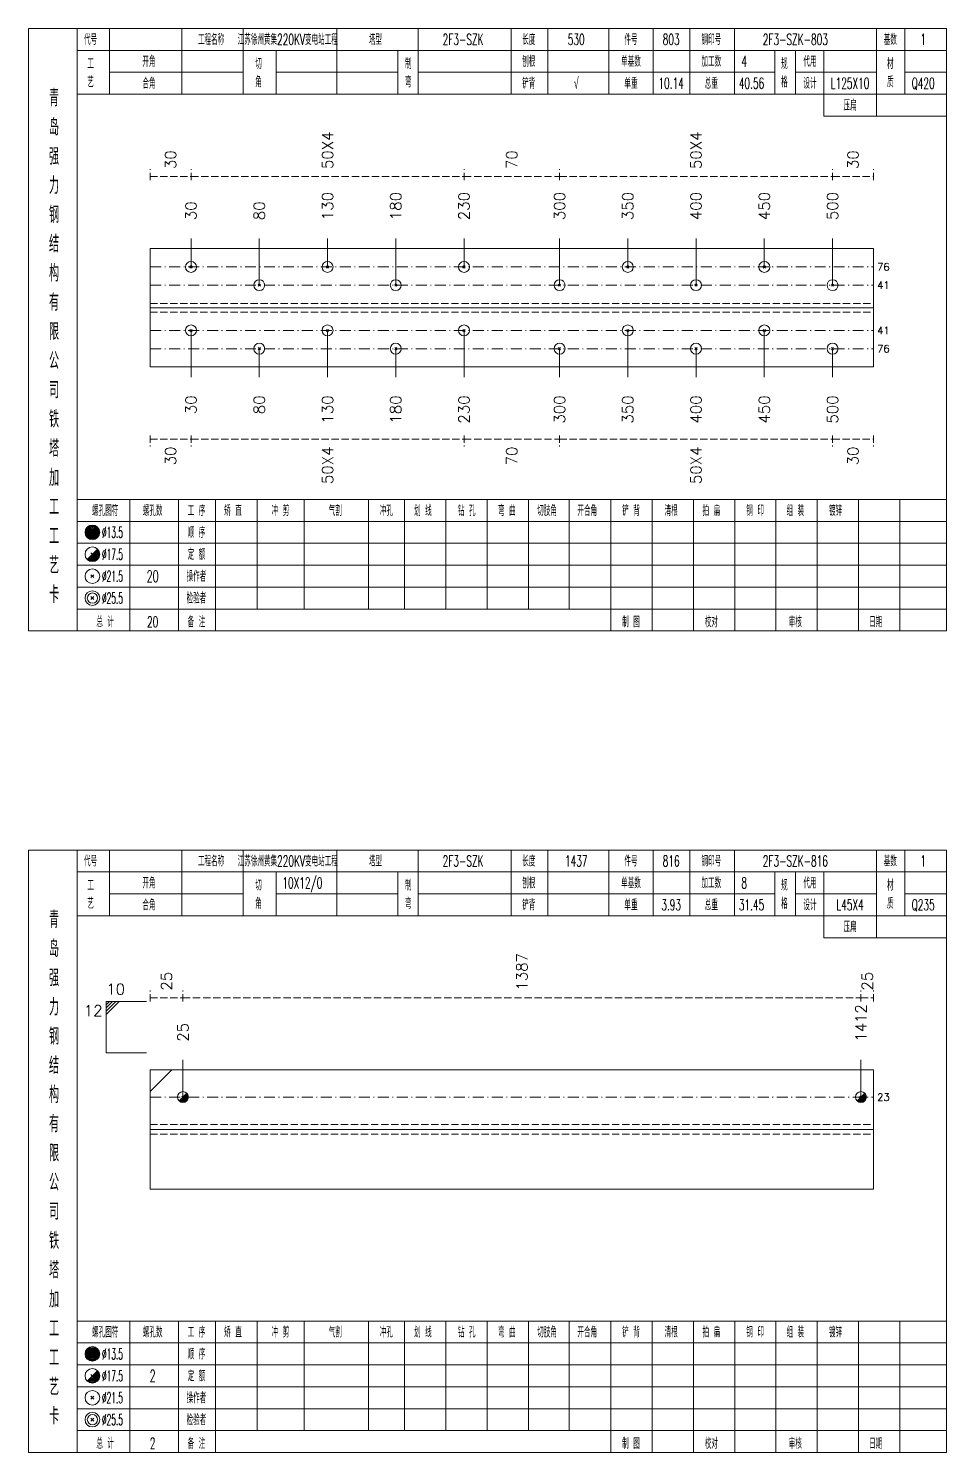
# Model space of a CAD drawing. Extents: x 0 to 4623, y -1159 to 4890.
# Drawn here: x 2491.2 to 2742.6, y 1350 to 1740 of the extents above; entities that cross this region are included whole.
import ezdxf
from ezdxf.enums import TextEntityAlignment as Align

# ---------------------------------------------------------------- set-up
doc = ezdxf.new("R2010")
doc.units = 0
doc.header["$MEASUREMENT"] = 0
doc.linetypes.add('一点画线', pattern=[5.2, 3, -1, 0.2, -1])
doc.linetypes.add('虚线', pattern=[2.75, 2, -0.75])
doc.layers.get('0').update_dxf_attribs({"linetype": 'CONTINUOUS', "lineweight": 25})
for name, color, linetype, lineweight in [('1', 7, 'CONTINUOUS', 25), ('4', 7, 'CONTINUOUS', 25), ('5', 7, 'CONTINUOUS', 25)]:
    doc.layers.add(name, color=color, linetype=linetype, lineweight=lineweight)
doc.styles.get("Standard").update_dxf_attribs({"font": 'simplex.shx', "width": 0.7, "height": 3, "bigfont": 'gbhzfs.shx'})

# ---------------------------------------------------------------- blocks, each defined once
blk = doc.blocks.new('孔17.5')
at = {"layer": '5', "color": 7, "linetype": 'Continuous', "lineweight": 13}
for p, q in [((-0.707, -0.707), (0.707, 0.707)), ((-0.2, 0.2), (0.2, -0.2))]:
    blk.add_line(p, q, dxfattribs=at)
blk.add_circle((0, 0), 1, dxfattribs=at)
for radius in [0.9, 0.8, 0.7, 0.6, 0.5, 0.4, 0.3, 0.2, 0.1]:
    blk.add_arc((0, 0), radius, 225, 45, dxfattribs=at)
blk = doc.blocks.new('孔21.5')
at = {"layer": '5', "color": 7, "linetype": 'Continuous', "lineweight": 13}
for p, q in [((-0.2, -0.2), (0.2, 0.2)), ((-0.2, 0.2), (0.2, -0.2))]:
    blk.add_line(p, q, dxfattribs=at)
blk.add_circle((0, 0), 1, dxfattribs=at)

msp = doc.modelspace()

# ---------------------------------------------------------------- linework, layer by layer
at = {"color": 8, "linetype": '虚线', "lineweight": 9}
for p, q in [((2524.5, 1698.5), (2524.5, 1701.5)), ((2535.713, 1698.5), (2535.713, 1701.5)), ((2535.713, 1698.5), (2535.713, 1701.5)), ((2610.468, 1698.5), (2610.468, 1701.5)), ((2610.468, 1698.5), (2610.468, 1701.5)), ((2636.632, 1698.5), (2636.632, 1701.5)), ((2636.632, 1698.5), (2636.632, 1701.5)), ((2711.387, 1698.5), (2711.387, 1701.5)), ((2711.387, 1698.5), (2711.387, 1701.5)), ((2722.6, 1698.5), (2722.6, 1701.5)), ((2524.5, 1699.5), (2535.713, 1699.5)), ((2535.713, 1699.5), (2610.468, 1699.5)), ((2610.468, 1699.5), (2636.632, 1699.5)), ((2636.632, 1699.5), (2711.387, 1699.5)), ((2711.387, 1699.5), (2722.6, 1699.5)), ((2524.5, 1628.5), (2524.5, 1625.5)), ((2524.5, 1627.5), (2535.713, 1627.5)), ((2535.713, 1628.5), (2535.713, 1625.5)), ((2535.713, 1628.5), (2535.713, 1625.5)), ((2535.713, 1627.5), (2610.468, 1627.5)), ((2610.468, 1628.5), (2610.468, 1625.5)), ((2610.468, 1628.5), (2610.468, 1625.5)), ((2610.468, 1627.5), (2636.632, 1627.5)), ((2636.632, 1628.5), (2636.632, 1625.5)), ((2636.632, 1628.5), (2636.632, 1625.5)), ((2636.632, 1627.5), (2711.387, 1627.5)), ((2711.387, 1628.5), (2711.387, 1625.5)), ((2711.387, 1628.5), (2711.387, 1625.5)), ((2711.387, 1627.5), (2722.6, 1627.5)), ((2722.6, 1628.5), (2722.6, 1625.5)), ((2524.5, 1473.5), (2524.5, 1476.5)), ((2524.5, 1474.5), (2533.5, 1474.5)), ((2533.5, 1473.5), (2533.5, 1476.5)), ((2533.5, 1473.5), (2533.5, 1476.5)), ((2533.5, 1474.5), (2719.154, 1474.5)), ((2719.154, 1473.5), (2719.154, 1476.5)), ((2719.154, 1473.5), (2719.154, 1476.5)), ((2719.154, 1474.5), (2722.6, 1474.5)), ((2722.6, 1473.5), (2722.6, 1476.5))]:
    msp.add_line(p, q, dxfattribs=at)
at = {"color": 7, "linetype": 'Continuous', "lineweight": 13}
for p, q in [((2535.713, 1674.7), (2535.713, 1682.5)), ((2554.402, 1669.7), (2554.402, 1682.5)), ((2573.091, 1674.7), (2573.091, 1682.5)), ((2591.779, 1669.7), (2591.779, 1682.5)), ((2610.468, 1674.7), (2610.468, 1682.5)), ((2636.632, 1669.7), (2636.632, 1682.5)), ((2655.321, 1674.7), (2655.321, 1682.5)), ((2674.009, 1669.7), (2674.009, 1682.5)), ((2692.698, 1674.7), (2692.698, 1682.5)), ((2711.387, 1669.7), (2711.387, 1682.5)), ((2535.713, 1657.3), (2535.713, 1644.5)), ((2573.091, 1657.3), (2573.091, 1644.5)), ((2610.468, 1657.3), (2610.468, 1644.5)), ((2655.321, 1657.3), (2655.321, 1644.5)), ((2692.698, 1657.3), (2692.698, 1644.5)), ((2554.402, 1652.3), (2554.402, 1644.5)), ((2591.779, 1652.3), (2591.779, 1644.5)), ((2636.632, 1652.3), (2636.632, 1644.5)), ((2674.009, 1652.3), (2674.009, 1644.5)), ((2711.387, 1652.3), (2711.387, 1644.5)), ((2512.5, 1473.5), (2523.5, 1473.5)), ((2512.5, 1459.5), (2512.5, 1473.5)), ((2513.375, 1473.5), (2512.5, 1472.625)), ((2514.25, 1473.5), (2512.5, 1471.75)), ((2515.125, 1473.5), (2512.5, 1470.875)), ((2516, 1473.5), (2512.5, 1470)), ((2512.5, 1459.5), (2523.5, 1459.5)), ((2524.5, 1448.833), (2530.5, 1454.833)), ((2533.5, 1447.333), (2533.5, 1457.5)), ((2719.154, 1447.333), (2719.154, 1457.5))]:
    msp.add_line(p, q, dxfattribs=at)
at = {"color": 7, "linetype": 'Continuous', "lineweight": 18}
for p, q in [((2524.5, 1679.7), (2524.5, 1647.3)), ((2524.5, 1679.7), (2722.6, 1679.7)), ((2722.6, 1679.7), (2722.6, 1647.3)), ((2524.5, 1663.5), (2722.6, 1663.5)), ((2524.5, 1454.833), (2524.5, 1422.167)), ((2524.5, 1454.833), (2722.6, 1454.833)), ((2722.6, 1454.833), (2722.6, 1422.167)), ((2524.5, 1438.5), (2722.6, 1438.5))]:
    msp.add_line(p, q, dxfattribs=at)
at = {"color": 3, "linetype": '一点画线', "lineweight": 13}
for p, q in [((2524.5, 1674.7), (2722.6, 1674.7)), ((2524.5, 1669.7), (2722.6, 1669.7)), ((2524.5, 1657.3), (2722.6, 1657.3)), ((2524.5, 1652.3), (2722.6, 1652.3)), ((2524.5, 1447.333), (2722.6, 1447.333))]:
    msp.add_line(p, q, dxfattribs=at)
at = {"color": 1, "linetype": '虚线', "lineweight": 18}
for p, q in [((2524.5, 1664.7), (2722.6, 1664.7)), ((2524.5, 1662.3), (2722.6, 1662.3)), ((2524.5, 1439.833), (2722.6, 1439.833)), ((2524.5, 1437.167), (2722.6, 1437.167))]:
    msp.add_line(p, q, dxfattribs=at)
at = {"layer": '1', "color": 7, "linetype": 'Continuous', "lineweight": 18}
for p, q in [((2524.5, 1647.3), (2722.6, 1647.3)), ((2524.5, 1422.167), (2722.6, 1422.167))]:
    msp.add_line(p, q, dxfattribs=at)
at = {"layer": '4', "color": 1, "linetype": 'Continuous', "lineweight": 18}
for p, q in [((2504.5, 1575), (2504.5, 1740)), ((2513.4, 1722), (2513.4, 1740)), ((2533.2, 1722), (2533.2, 1740)), ((2550, 1722), (2550, 1740)), ((2575.6, 1722), (2575.6, 1740)), ((2597.9, 1722), (2597.9, 1740)), ((2623.4, 1722), (2623.4, 1740)), ((2633.4, 1722), (2633.4, 1740)), ((2650.1, 1722), (2650.1, 1740)), ((2662.3, 1722), (2662.3, 1740)), ((2672.3, 1722), (2672.3, 1740)), ((2684.5, 1722), (2684.5, 1740)), ((2723.4, 1716), (2723.4, 1740)), ((2731.2, 1722), (2731.2, 1740)), ((2504.5, 1734), (2742.6, 1734)), ((2559, 1722), (2559, 1734)), ((2592.3, 1722), (2592.3, 1734)), ((2695.6, 1722), (2695.6, 1734)), ((2701.2, 1722), (2701.2, 1734)), ((2709, 1716), (2709, 1734)), ((2513.4, 1728), (2550, 1728)), ((2559, 1728), (2592.3, 1728)), ((2597.9, 1728), (2695.6, 1728)), ((2701.2, 1728), (2723.4, 1728)), ((2731.2, 1728), (2742.6, 1728)), ((2504.5, 1722), (2742.6, 1722)), ((2709, 1716), (2742.6, 1716)), ((2504.5, 1611), (2742.6, 1611)), ((2519, 1575), (2519, 1611)), ((2532.3, 1575), (2532.3, 1611)), ((2542.4, 1575), (2542.4, 1611)), ((2553.8, 1581), (2553.8, 1611)), ((2566.7, 1581), (2566.7, 1611)), ((2584.3, 1581), (2584.3, 1611)), ((2594.2, 1581), (2594.2, 1611)), ((2605.5, 1581), (2605.5, 1611)), ((2616.8, 1581), (2616.8, 1611)), ((2628.1, 1581), (2628.1, 1611)), ((2639.3, 1581), (2639.3, 1611)), ((2650.7, 1581), (2650.7, 1611)), ((2662, 1581), (2662, 1611)), ((2673.3, 1581), (2673.3, 1611)), ((2684.6, 1581), (2684.6, 1611)), ((2695.9, 1581), (2695.9, 1611)), ((2707.2, 1581), (2707.2, 1611)), ((2718.5, 1581), (2718.5, 1611)), ((2729.8, 1581), (2729.8, 1611)), ((2504.5, 1605), (2742.6, 1605)), ((2504.5, 1599), (2742.6, 1599)), ((2504.5, 1593), (2742.6, 1593)), ((2504.5, 1587), (2742.6, 1587)), ((2504.5, 1581), (2742.6, 1581)), ((2650.7, 1575), (2650.7, 1581)), ((2662, 1575), (2662, 1581)), ((2673.3, 1575), (2673.3, 1581)), ((2684.6, 1575), (2684.6, 1581)), ((2695.9, 1575), (2695.9, 1581)), ((2707.2, 1575), (2707.2, 1581)), ((2718.5, 1575), (2718.5, 1581)), ((2729.8, 1575), (2729.8, 1581)), ((2504.5, 1350), (2504.5, 1515)), ((2513.4, 1497), (2513.4, 1515)), ((2533.2, 1497), (2533.2, 1515)), ((2550, 1497), (2550, 1515)), ((2575.6, 1497), (2575.6, 1515)), ((2597.9, 1497), (2597.9, 1515)), ((2623.4, 1497), (2623.4, 1515)), ((2633.4, 1497), (2633.4, 1515)), ((2650.1, 1497), (2650.1, 1515)), ((2662.3, 1497), (2662.3, 1515)), ((2672.3, 1497), (2672.3, 1515)), ((2684.5, 1497), (2684.5, 1515)), ((2723.4, 1491), (2723.4, 1515)), ((2731.2, 1497), (2731.2, 1515)), ((2504.5, 1509), (2742.6, 1509)), ((2559, 1497), (2559, 1509)), ((2592.3, 1497), (2592.3, 1509)), ((2695.6, 1497), (2695.6, 1509)), ((2701.2, 1497), (2701.2, 1509)), ((2709, 1491), (2709, 1509)), ((2513.4, 1503), (2550, 1503)), ((2559, 1503), (2592.3, 1503)), ((2597.9, 1503), (2695.6, 1503)), ((2701.2, 1503), (2723.4, 1503)), ((2731.2, 1503), (2742.6, 1503)), ((2504.5, 1497), (2742.6, 1497)), ((2709, 1491), (2742.6, 1491)), ((2504.5, 1386), (2742.6, 1386)), ((2519, 1350), (2519, 1386)), ((2532.3, 1350), (2532.3, 1386)), ((2542.4, 1350), (2542.4, 1386)), ((2553.8, 1356), (2553.8, 1386)), ((2566.7, 1356), (2566.7, 1386)), ((2584.3, 1356), (2584.3, 1386)), ((2594.2, 1356), (2594.2, 1386)), ((2605.5, 1356), (2605.5, 1386)), ((2616.8, 1356), (2616.8, 1386)), ((2628.1, 1356), (2628.1, 1386)), ((2639.3, 1356), (2639.3, 1386)), ((2650.7, 1356), (2650.7, 1386)), ((2662, 1356), (2662, 1386)), ((2673.3, 1356), (2673.3, 1386)), ((2684.6, 1356), (2684.6, 1386)), ((2695.9, 1356), (2695.9, 1386)), ((2707.2, 1356), (2707.2, 1386)), ((2718.5, 1356), (2718.5, 1386)), ((2729.8, 1356), (2729.8, 1386)), ((2504.5, 1380), (2742.6, 1380)), ((2504.5, 1374), (2742.6, 1374)), ((2504.5, 1368), (2742.6, 1368)), ((2504.5, 1362), (2742.6, 1362)), ((2504.5, 1356), (2742.6, 1356)), ((2650.7, 1350), (2650.7, 1356)), ((2662, 1350), (2662, 1356)), ((2673.3, 1350), (2673.3, 1356)), ((2684.6, 1350), (2684.6, 1356)), ((2695.9, 1350), (2695.9, 1356)), ((2707.2, 1350), (2707.2, 1356)), ((2718.5, 1350), (2718.5, 1356)), ((2729.8, 1350), (2729.8, 1356))]:
    msp.add_line(p, q, dxfattribs=at)
at = {"layer": '4', "color": 7, "linetype": 'Continuous', "lineweight": 13}
for p, q in [((2508.5, 1601.8), (2508.9, 1602.2)), ((2508.9, 1601.8), (2508.5, 1602.2)), ((2507.286, 1594.586), (2510.114, 1597.414)), ((2508.3, 1596.4), (2509.1, 1595.6)), ((2508.3, 1589.6), (2509.1, 1590.4)), ((2508.3, 1590.4), (2509.1, 1589.6)), ((2508.3, 1583.6), (2509.1, 1584.4)), ((2508.3, 1584.4), (2509.1, 1583.6)), ((2508.5, 1376.8), (2508.9, 1377.2)), ((2508.9, 1376.8), (2508.5, 1377.2)), ((2507.286, 1369.586), (2510.114, 1372.414)), ((2508.3, 1371.4), (2509.1, 1370.6)), ((2508.3, 1364.6), (2509.1, 1365.4)), ((2508.3, 1365.4), (2509.1, 1364.6)), ((2508.3, 1358.6), (2509.1, 1359.4)), ((2508.3, 1359.4), (2509.1, 1358.6))]:
    msp.add_line(p, q, dxfattribs=at)
at = {"layer": '4', "color": 1, "linetype": 'Continuous', "lineweight": 18}
for points in [[(2491.2, 1740), (2491.2, 1575), (2742.6, 1575), (2742.6, 1740)], [(2491.2, 1515), (2491.2, 1350), (2742.6, 1350), (2742.6, 1515)]]:
    msp.add_lwpolyline(points, close=True, dxfattribs=at)
at = {"layer": '4', "color": 7, "linetype": 'Continuous', "lineweight": 13}
for centre, radius in [((2508.7, 1602), 2), ((2508.7, 1602), 1.8), ((2508.7, 1602), 1.6), ((2508.7, 1602), 1.4), ((2508.7, 1602), 1.2), ((2508.7, 1602), 1), ((2508.7, 1602), 0.8), ((2508.7, 1602), 0.6), ((2508.7, 1602), 0.4), ((2508.7, 1602), 0.2), ((2508.7, 1596), 2), ((2508.7, 1590), 2), ((2508.7, 1584), 2), ((2508.7, 1584), 1.4), ((2508.7, 1377), 2), ((2508.7, 1377), 1.8), ((2508.7, 1377), 1.6), ((2508.7, 1377), 1.4), ((2508.7, 1377), 1.2), ((2508.7, 1377), 1), ((2508.7, 1377), 0.8), ((2508.7, 1377), 0.6), ((2508.7, 1377), 0.4), ((2508.7, 1377), 0.2), ((2508.7, 1371), 2), ((2508.7, 1365), 2), ((2508.7, 1359), 2), ((2508.7, 1359), 1.4)]:
    msp.add_circle(centre, radius, dxfattribs=at)
for centre, radius in [((2508.7, 1596), 1.8), ((2508.7, 1596), 1.6), ((2508.7, 1596), 1.4), ((2508.7, 1596), 1.2), ((2508.7, 1596), 1), ((2508.7, 1596), 0.8), ((2508.7, 1596), 0.6), ((2508.7, 1596), 0.4), ((2508.7, 1596), 0.2), ((2508.7, 1371), 1.8), ((2508.7, 1371), 1.6), ((2508.7, 1371), 1.4), ((2508.7, 1371), 1.2), ((2508.7, 1371), 1), ((2508.7, 1371), 0.8), ((2508.7, 1371), 0.6), ((2508.7, 1371), 0.4), ((2508.7, 1371), 0.2)]:
    msp.add_arc(centre, radius, 225, 45, dxfattribs=at)

# ---------------------------------------------------------------- block references
at = {"color": 7, "linetype": 'Continuous', "lineweight": 13, "xscale": 1.5, "yscale": 1.5, "zscale": 1.5}
for name, p in [('孔21.5', (2535.713, 1674.7)), ('孔21.5', (2573.091, 1674.7)), ('孔21.5', (2610.468, 1674.7)), ('孔21.5', (2655.321, 1674.7)), ('孔21.5', (2692.698, 1674.7)), ('孔21.5', (2554.402, 1669.7)), ('孔21.5', (2591.779, 1669.7)), ('孔21.5', (2636.632, 1669.7)), ('孔21.5', (2674.009, 1669.7)), ('孔21.5', (2711.387, 1669.7)), ('孔17.5', (2533.5, 1447.333)), ('孔17.5', (2719.154, 1447.333))]:
    msp.add_blockref(name, p, dxfattribs=at)
at = {"layer": '1', "color": 7, "linetype": 'Continuous', "lineweight": 13, "xscale": 1.5, "yscale": 1.5, "zscale": 1.5}
for p in [(2535.713, 1657.3), (2573.091, 1657.3), (2610.468, 1657.3), (2655.321, 1657.3), (2692.698, 1657.3), (2554.402, 1652.3), (2591.779, 1652.3), (2636.632, 1652.3), (2674.009, 1652.3), (2711.387, 1652.3)]:
    msp.add_blockref('孔21.5', p, dxfattribs=at)

# ---------------------------------------------------------------- texts
at = {"color": 8, "linetype": 'Continuous', "lineweight": 9}
for s, p in [('50X4', (2573.091, 1701.5)), ('50X4', (2674.009, 1701.5)), ('30', (2530.107, 1701.5)), ('70', (2623.55, 1701.5)), ('30', (2716.993, 1701.5)), ('1387', (2626.327, 1476.5)), ('25', (2529, 1476.5)), ('25', (2720.877, 1476.5))]:
    msp.add_text(s, height=3, rotation=90, dxfattribs=at).set_placement(p, align=Align.MIDDLE_LEFT)
at = {"color": 7, "linetype": 'Continuous', "lineweight": 13}
for s, p in [('130', (2573.091, 1687.5)), ('180', (2591.779, 1687.5)), ('230', (2610.468, 1687.5)), ('300', (2636.632, 1687.5)), ('350', (2655.321, 1687.5)), ('400', (2674.009, 1687.5)), ('450', (2692.698, 1687.5)), ('500', (2711.387, 1687.5)), ('30', (2535.713, 1687.5)), ('80', (2554.402, 1687.5)), ('1412', (2719.154, 1462.5)), ('25', (2533.5, 1462.5))]:
    msp.add_text(s, height=3, rotation=90, dxfattribs=at).set_placement(p, align=Align.MIDDLE_LEFT)
for s, p in [('76', (2723.6, 1674.7)), ('41', (2723.6, 1669.7)), ('41', (2723.6, 1657.3)), ('76', (2723.6, 1652.3)), ('23', (2723.6, 1447.333))]:
    msp.add_text(s, height=2, dxfattribs=at).set_placement(p, align=Align.MIDDLE_LEFT)
at = {"color": 8, "linetype": 'Continuous', "lineweight": 9}
for s, p in [('30', (2530.107, 1625.5)), ('50X4', (2573.091, 1625.5)), ('70', (2623.55, 1625.5)), ('50X4', (2674.009, 1625.5)), ('30', (2716.993, 1625.5))]:
    msp.add_text(s, height=3, rotation=90, dxfattribs=at).set_placement(p, align=Align.MIDDLE_RIGHT)
at = {"color": 7, "linetype": 'Continuous', "lineweight": 13}
msp.add_text('10', height=3, dxfattribs=at).set_placement((2512.5, 1474.5), align=Align.BOTTOM_LEFT)
msp.add_text('12', height=3, dxfattribs=at).set_placement((2511.5, 1472.5), align=Align.TOP_RIGHT)
at = {"layer": '1', "color": 7, "linetype": 'Continuous', "lineweight": 13}
for s, p in [('30', (2535.713, 1639.5)), ('80', (2554.402, 1639.5)), ('130', (2573.091, 1639.5)), ('180', (2591.779, 1639.5)), ('230', (2610.468, 1639.5)), ('300', (2636.632, 1639.5)), ('350', (2655.321, 1639.5)), ('400', (2674.009, 1639.5)), ('450', (2692.698, 1639.5)), ('500', (2711.387, 1639.5))]:
    msp.add_text(s, height=3, rotation=90, dxfattribs=at).set_placement(p, align=Align.MIDDLE_RIGHT)
at = {"layer": '4', "color": 1, "linetype": 'Continuous', "lineweight": 13}
for s, height, width, p in [('代号', 3, 0.6, (2508.2, 1737)), ('工程名称', 3, 0.6, (2541.2, 1737)), ('江苏徐州黄集220KV变电站工程', 3, 0.6, (2562.2, 1737)), ('塔型', 3, 0.6, (2586.2, 1737)), ('2F3-SZK', 3, 0.6, (2610.2, 1737)), ('长度', 3, 0.6, (2628.2, 1737)), ('530', 3, 0.6, (2641.2, 1737)), ('件号', 3, 0.6, (2656.2, 1737)), ('803', 3, 0.6, (2667.2, 1737)), ('钢印号', 3, 0.6, (2678.2, 1737)), ('2F3-SZK-803', 3, 0.6, (2701.2, 1737)), ('基数', 3, 0.6, (2727.2, 1737)), ('1', 3, 0.6, (2736.2, 1737)), ('工', 3, 0.6, (2508.2, 1730.4)), ('开角', 3, 0.6, (2524.2, 1731)), ('切', 3, 0.6, (2554.2, 1730.4)), ('制', 3, 0.6, (2595.2, 1730.4)), ('刨根', 3, 0.6, (2628.2, 1731)), ('单基数', 3, 0.6, (2656.2, 1731)), ('加工数', 3, 0.6, (2678.2, 1731)), ('4', 3, 0.6, (2687.2, 1731)), ('规', 3, 0.6, (2698.2, 1730.4)), ('代用', 3, 0.6, (2705.2, 1731)), ('材', 3, 0.6, (2727.2, 1730.4)), ('艺', 3, 0.6, (2508.2, 1725.4)), ('合角', 3, 0.6, (2524.2, 1725)), ('角', 3, 0.6, (2554.2, 1725.4)), ('弯', 3, 0.6, (2595.2, 1725.4)), ('铲背', 3, 0.6, (2628.2, 1725)), ('√', 3, 0.6, (2641.2, 1725)), ('单重', 3, 0.6, (2656.2, 1725)), ('10.14', 3, 0.6, (2667.2, 1725)), ('总重', 3, 0.6, (2678.2, 1725)), ('40.56', 3, 0.6, (2689.2, 1725)), ('格', 3, 0.6, (2698.2, 1725.4)), ('设计', 3, 0.6, (2705.2, 1725)), ('L125X10', 3, 0.6, (2716.2, 1725)), ('质', 3, 0.6, (2727.2, 1725.4)), ('Q420', 3, 0.6, (2736.2, 1725)), ('青', 4.6, 0.8, (2498.2, 1721)), ('压扁', 3, 0.6, (2716.2, 1719)), ('岛', 4.6, 0.8, (2498.2, 1713)), ('强', 4.6, 0.8, (2498.2, 1705)), ('力', 4.6, 0.8, (2498.2, 1697)), ('钢', 4.6, 0.8, (2498.2, 1689)), ('结', 4.6, 0.8, (2498.2, 1681)), ('构', 4.6, 0.8, (2498.2, 1673)), ('有', 4.6, 0.8, (2498.2, 1665)), ('限', 4.6, 0.8, (2498.2, 1657)), ('公', 4.6, 0.8, (2498.2, 1649)), ('司', 4.6, 0.8, (2498.2, 1641)), ('铁', 4.6, 0.8, (2498.2, 1633)), ('塔', 4.6, 0.8, (2498.2, 1625)), ('加', 4.6, 0.8, (2498.2, 1617)), ('工', 4.6, 0.8, (2498.2, 1609)), ('螺孔图符', 3, 0.6, (2512.2, 1608)), ('螺孔数', 3, 0.6, (2525.2, 1608)), ('工 序', 3, 0.6, (2537.2, 1608)), ('矫 直', 3, 0.6, (2547.2, 1608)), ('冲 剪', 3, 0.6, (2560.2, 1608)), ('气割', 3, 0.6, (2575.2, 1608)), ('冲孔', 3, 0.6, (2589.2, 1608)), ('划 线', 3, 0.6, (2599.2, 1608)), ('钻 孔', 3, 0.6, (2611.2, 1608)), ('弯 曲', 3, 0.6, (2622.2, 1608)), ('切肢角', 3, 0.6, (2633.2, 1608)), ('开合角', 3, 0.6, (2644.2, 1608)), ('铲 背', 3, 0.6, (2656.2, 1608)), ('清根', 3, 0.6, (2667.2, 1608)), ('拍 扁', 3, 0.6, (2678.2, 1608)), ('钢 印', 3, 0.6, (2690.2, 1608)), ('组 装', 3, 0.6, (2701.2, 1608)), ('镀锌', 3, 0.6, (2712.2, 1608)), ('工', 4.6, 0.8, (2498.2, 1601)), ('%%C13.5', 3, 0.5, (2514.2, 1602)), ('顺 序', 3, 0.6, (2537.2, 1602)), ('艺', 4.6, 0.8, (2498.2, 1593)), ('%%C17.5', 3, 0.5, (2514.2, 1596)), ('定 额', 3, 0.6, (2537.2, 1596)), ('%%C21.5', 3, 0.5, (2514.2, 1590)), ('20', 3.2, 0.6, (2525.2, 1590)), ('操作者', 3, 0.6, (2537.2, 1590)), ('卡', 4.6, 0.8, (2498.2, 1585)), ('%%C25.5', 3, 0.5, (2514.2, 1584)), ('检验者', 3, 0.6, (2537.2, 1584)), ('总 计', 3, 0.6, (2512.2, 1577.5)), ('20', 3, 0.6, (2525.2, 1577.5)), ('备 注', 3, 0.6, (2537.2, 1577.5)), ('制 图', 3, 0.6, (2656.2, 1577.5)), ('校对', 3, 0.6, (2678.2, 1577.5)), ('审核', 3, 0.6, (2701.2, 1577.5)), ('日期', 3, 0.6, (2723.2, 1577.5)), ('代号', 3, 0.6, (2508.2, 1512)), ('工程名称', 3, 0.6, (2541.2, 1512)), ('江苏徐州黄集220KV变电站工程', 3, 0.6, (2562.2, 1512)), ('塔型', 3, 0.6, (2586.2, 1512)), ('2F3-SZK', 3, 0.6, (2610.2, 1512)), ('长度', 3, 0.6, (2628.2, 1512)), ('1437', 3, 0.6, (2641.2, 1512)), ('件号', 3, 0.6, (2656.2, 1512)), ('816', 3, 0.6, (2667.2, 1512)), ('钢印号', 3, 0.6, (2678.2, 1512)), ('2F3-SZK-816', 3, 0.6, (2701.2, 1512)), ('基数', 3, 0.6, (2727.2, 1512)), ('1', 3, 0.6, (2736.2, 1512)), ('工', 3, 0.6, (2508.2, 1505.4)), ('开角', 3, 0.6, (2524.2, 1506)), ('切', 3, 0.6, (2554.2, 1505.4)), ('10X12/0', 3, 0.6, (2566.2, 1506)), ('制', 3, 0.6, (2595.2, 1505.4)), ('刨根', 3, 0.6, (2628.2, 1506)), ('单基数', 3, 0.6, (2656.2, 1506)), ('加工数', 3, 0.6, (2678.2, 1506)), ('8', 3, 0.6, (2687.2, 1506)), ('规', 3, 0.6, (2698.2, 1505.4)), ('代用', 3, 0.6, (2705.2, 1506)), ('材', 3, 0.6, (2727.2, 1505.4)), ('艺', 3, 0.6, (2508.2, 1500.4)), ('合角', 3, 0.6, (2524.2, 1500)), ('角', 3, 0.6, (2554.2, 1500.4)), ('弯', 3, 0.6, (2595.2, 1500.4)), ('铲背', 3, 0.6, (2628.2, 1500)), ('单重', 3, 0.6, (2656.2, 1500)), ('3.93', 3, 0.6, (2667.2, 1500)), ('总重', 3, 0.6, (2678.2, 1500)), ('31.45', 3, 0.6, (2689.2, 1500)), ('格', 3, 0.6, (2698.2, 1500.4)), ('设计', 3, 0.6, (2705.2, 1500)), ('L45X4', 3, 0.6, (2716.2, 1500)), ('质', 3, 0.6, (2727.2, 1500.4)), ('Q235', 3, 0.6, (2736.2, 1500)), ('青', 4.6, 0.8, (2498.2, 1496)), ('压扁', 3, 0.6, (2716.2, 1494)), ('岛', 4.6, 0.8, (2498.2, 1488)), ('强', 4.6, 0.8, (2498.2, 1480)), ('力', 4.6, 0.8, (2498.2, 1472)), ('钢', 4.6, 0.8, (2498.2, 1464)), ('结', 4.6, 0.8, (2498.2, 1456)), ('构', 4.6, 0.8, (2498.2, 1448)), ('有', 4.6, 0.8, (2498.2, 1440)), ('限', 4.6, 0.8, (2498.2, 1432)), ('公', 4.6, 0.8, (2498.2, 1424)), ('司', 4.6, 0.8, (2498.2, 1416)), ('铁', 4.6, 0.8, (2498.2, 1408)), ('塔', 4.6, 0.8, (2498.2, 1400)), ('加', 4.6, 0.8, (2498.2, 1392)), ('工', 4.6, 0.8, (2498.2, 1384)), ('螺孔图符', 3, 0.6, (2512.2, 1383)), ('螺孔数', 3, 0.6, (2525.2, 1383)), ('工 序', 3, 0.6, (2537.2, 1383)), ('矫 直', 3, 0.6, (2547.2, 1383)), ('冲 剪', 3, 0.6, (2560.2, 1383)), ('气割', 3, 0.6, (2575.2, 1383)), ('冲孔', 3, 0.6, (2589.2, 1383)), ('划 线', 3, 0.6, (2599.2, 1383)), ('钻 孔', 3, 0.6, (2611.2, 1383)), ('弯 曲', 3, 0.6, (2622.2, 1383)), ('切肢角', 3, 0.6, (2633.2, 1383)), ('开合角', 3, 0.6, (2644.2, 1383)), ('铲 背', 3, 0.6, (2656.2, 1383)), ('清根', 3, 0.6, (2667.2, 1383)), ('拍 扁', 3, 0.6, (2678.2, 1383)), ('钢 印', 3, 0.6, (2690.2, 1383)), ('组 装', 3, 0.6, (2701.2, 1383)), ('镀锌', 3, 0.6, (2712.2, 1383)), ('工', 4.6, 0.8, (2498.2, 1376)), ('%%C13.5', 3, 0.5, (2514.2, 1377)), ('顺 序', 3, 0.6, (2537.2, 1377)), ('定 额', 3, 0.6, (2537.2, 1371)), ('艺', 4.6, 0.8, (2498.2, 1368)), ('%%C17.5', 3, 0.5, (2514.2, 1371)), ('2', 3.2, 0.6, (2525.2, 1371)), ('%%C21.5', 3, 0.5, (2514.2, 1365)), ('操作者', 3, 0.6, (2537.2, 1365)), ('卡', 4.6, 0.8, (2498.2, 1360)), ('%%C25.5', 3, 0.5, (2514.2, 1359)), ('检验者', 3, 0.6, (2537.2, 1359)), ('总 计', 3, 0.6, (2512.2, 1352.5)), ('2', 3, 0.6, (2525.2, 1352.5)), ('备 注', 3, 0.6, (2537.2, 1352.5)), ('制 图', 3, 0.6, (2656.2, 1352.5)), ('校对', 3, 0.6, (2678.2, 1352.5)), ('审核', 3, 0.6, (2701.2, 1352.5)), ('日期', 3, 0.6, (2723.2, 1352.5))]:
    msp.add_text(s, height=height, dxfattribs=dict(at, width=width)).set_placement(p, align=Align.MIDDLE_CENTER)

doc.saveas('drawing.dxf')
